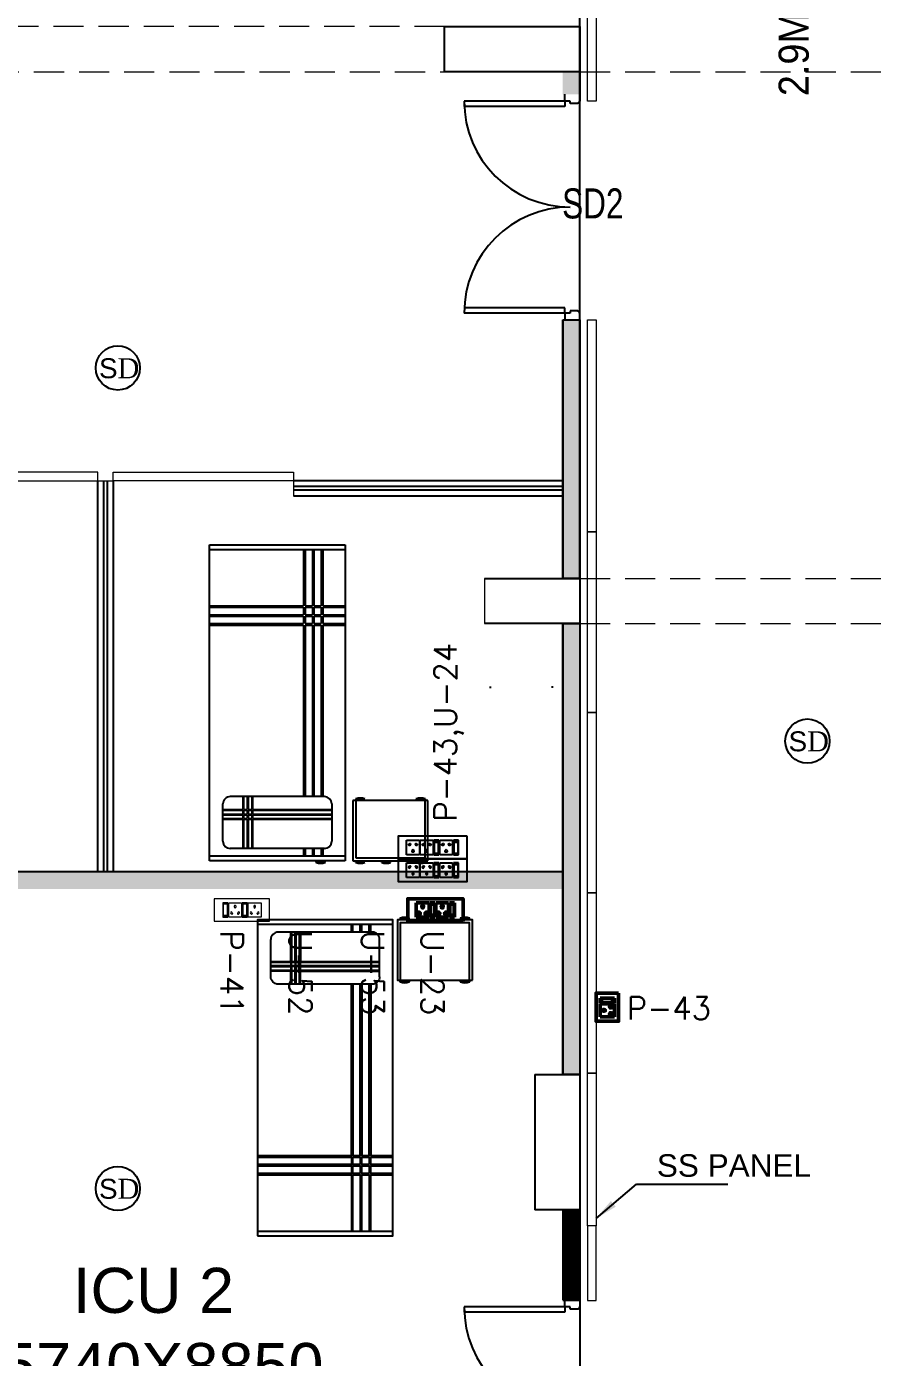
# Model space of a CAD drawing. Extents: x 11369658 to 11598203, y -3946797 to -3787209.
# Drawn here: x 11391134 to 11396796, y -3890287 to -3881436 of the extents above; entities that cross this region are included whole.
import ezdxf

# ---------------------------------------------------------------- set-up
doc = ezdxf.new("R2010")
doc.units = 0
doc.header["$MEASUREMENT"] = 0
doc.linetypes.add('CENTER', pattern=[0])
doc.linetypes.add('HIDDEN', pattern=[0.375, 0.25, -0.125])
doc.layers.get('0').update_dxf_attribs({"linetype": 'CONTINUOUS'})
for name, color, linetype, lineweight in [('0.0', 8, 'CONTINUOUS', 0), ('ELE-1 NO 6-16A RAW POWER SOCKET', 1, 'CONTINUOUS', 0), ('ELE-2NOS OF 6-16 RAW POWER SOCKET', 1, 'CONTINUOUS', 20), ('ELE-POWER SOCKET TEXT', 7, 'CONTINUOUS', 5), ('ELE. 2N0S OF 6-16 UPS SOCKETS', 191, 'CONTINUOUS', 15), ('FA-BELOW SMOKE DERECTOR', 1, 'CONTINUOUS', 25), ('WALL PANEL', 7, 'CONTINUOUS', 15)]:
    doc.layers.add(name, color=color, linetype=linetype, lineweight=lineweight)
for name, color, linetype in [('BEAM', 251, 'CONTINUOUS'), ('dim ref', 251, 'CONTINUOUS'), ('ELE-8M 6-16A UPS SOCKET', 223, 'CONTINUOUS'), ('ELE-8M RAW POWER SOCKET', 122, 'CONTINUOUS'), ('HS', 251, 'CONTINUOUS')]:
    doc.layers.add(name, color=color, linetype=linetype)
doc.styles.add('0_RM-NM', font='arial.ttf')
doc.styles.add('ARIAL', font='arial.ttf', dxfattribs={"width": 0.75})
doc.styles.add('PDF Times New Roman', font='times.ttf')
doc.styles.get("Standard").update_dxf_attribs({"font": 'arial.ttf'})
doc.dimstyles.new('Scale 50', dxfattribs={"dimscale": 0, "dimtxt": 150, "dimasz": 150, "dimexe": 0, "dimexo": 0.1, "dimgap": 0, "dimtad": 0, "dimtoh": 1, "dimdec": 0, "dimzin": 0, "dimdsep": 46, "dimtxsty": '0_RM-NM', "dimcen": 0, "dimdle": 100, "dimclrd": 204, "dimclre": 212, "dimclrt": 224, "dimadec": 0, "dimazin": 0, "dimtfac": 1, "dimtdec": 0, "dimtofl": 0, "dimtmove": 1, "dimatfit": 3, "dimfxl": 1, "dimtolj": 1, "dimtzin": 0, "dimlwe": -1, "dimarcsym": 0})

# ---------------------------------------------------------------- blocks, each defined once
blk = doc.blocks.new('8M UPS SOCKET')
at = {"layer": 'ELE-8M 6-16A UPS SOCKET', "color": 223, "ltscale": 300}
for p, q in [((-268.1, 82.3), (-268.1, 17.7)), ((-211.4, 82.3), (-268.1, 82.3)), ((-211.4, 17.7), (-211.4, 82.3)), ((-207.7, 82.3), (-207.7, 17.7)), ((-151, 82.3), (-207.7, 82.3)), ((-151, 17.7), (-151, 82.3)), ((-147.2, 17.7), (-147.2, 82.3)), ((-147.2, 82.3), (-124.7, 82.3)), ((-124.7, 82.3), (-147.2, 82.3)), ((-145.4, 24.7), (-145.4, 75.3)), ((-145.4, 75.3), (-126.6, 75.3)), ((-126.6, 75.3), (-126.6, 24.7)), ((-124.7, 82.3), (-124.7, 17.7)), ((-124.7, 82.3), (-124.7, 17.7)), ((-64.3, 82.3), (-120.9, 82.3)), ((-120.9, 82.3), (-120.9, 17.7)), ((-64.3, 17.7), (-64.3, 82.3)), ((-60.5, 17.7), (-60.5, 82.3)), ((-60.5, 82.3), (-38, 82.3)), ((-38, 82.3), (-60.5, 82.3)), ((-58.6, 24.7), (-58.6, 75.3)), ((-58.6, 75.3), (-39.9, 75.3)), ((-39.9, 75.3), (-39.9, 24.7)), ((-38, 82.3), (-38, 17.7)), ((-38, 82.3), (-38, 17.7)), ((-268.1, 17.7), (-211.4, 17.7)), ((-207.7, 17.7), (-151, 17.7)), ((-124.7, 17.7), (-147.2, 17.7)), ((-126.6, 26.9), (-145.4, 26.9)), ((-126.6, 24.7), (-145.4, 24.7)), ((-120.9, 17.7), (-64.3, 17.7)), ((-38, 17.7), (-60.5, 17.7)), ((-39.9, 26.9), (-58.6, 26.9)), ((-39.9, 24.7), (-58.6, 24.7))]:
    blk.add_line(p, q, dxfattribs=at)
blk.add_lwpolyline([(0, 0), (-306.1, 0), (-306.1, 100), (0, 100)], close=True, dxfattribs=at)
for centre, radius, start, end in [((-239.8, 66), 4.41, 307.15837, 232.84163), ((-239.8, 61.6), 2.81, 161.40312, 18.59688), ((-179.3, 66), 4.41, 307.15837, 232.84163), ((-179.3, 61.6), 2.81, 161.40312, 18.59688), ((-92.6, 66), 4.41, 307.15837, 232.84163), ((-92.6, 61.6), 2.81, 161.40312, 18.59688), ((-255.9, 37.4), 3.8, 5.26891, 272.51003), ((-252.9, 34.8), 3.07, 202.68381, 75.09514), ((-226.6, 34.8), 3.07, 104.90486, 337.31619), ((-223.6, 37.4), 3.8, 267.48997, 174.73109), ((-195.5, 37.4), 3.8, 5.26891, 272.51003), ((-192.5, 34.8), 3.07, 202.68381, 75.09514), ((-166.2, 34.8), 3.07, 104.90486, 337.31619), ((-163.2, 37.4), 3.8, 267.48997, 174.73109), ((-108.8, 37.4), 3.8, 5.26891, 272.51003), ((-105.8, 34.8), 3.07, 202.68381, 75.09514), ((-79.5, 34.8), 3.07, 104.90486, 337.31619), ((-76.5, 37.4), 3.8, 267.48997, 174.73109)]:
    blk.add_arc(centre, radius, start, end, dxfattribs=at)
blk = doc.blocks.new('8m raw')
at = {"layer": 'ELE-8M 6-16A UPS SOCKET', "color": 123, "ltscale": 300}
for p, q in [((57.4, 123.5), (142.4, 123.5)), ((57.4, 26.5), (57.4, 123.5)), ((142.4, 123.5), (142.4, 26.5)), ((148.1, 123.5), (233.1, 123.5)), ((148.1, 26.5), (148.1, 123.5)), ((233.1, 123.5), (233.1, 26.5)), ((272.5, 123.5), (238.7, 123.5)), ((238.7, 123.5), (238.7, 26.5)), ((269.7, 112.9), (241.5, 112.9)), ((241.5, 112.9), (241.5, 37)), ((269.7, 109.6), (241.5, 109.6)), ((269.7, 37), (269.7, 112.9)), ((272.5, 26.5), (272.5, 123.5)), ((272.5, 26.5), (272.5, 123.5)), ((278.2, 26.5), (278.2, 123.5)), ((278.2, 123.5), (363.2, 123.5)), ((363.2, 123.5), (363.2, 26.5)), ((402.6, 123.5), (368.8, 123.5)), ((368.8, 123.5), (368.8, 26.5)), ((399.8, 112.9), (371.6, 112.9)), ((371.6, 112.9), (371.6, 37)), ((399.8, 109.6), (371.6, 109.6)), ((399.8, 37), (399.8, 112.9)), ((402.6, 26.5), (402.6, 123.5)), ((402.6, 26.5), (402.6, 123.5)), ((142.4, 26.5), (57.4, 26.5)), ((233.1, 26.5), (148.1, 26.5)), ((272.5, 26.5), (238.7, 26.5)), ((238.7, 26.5), (272.5, 26.5)), ((241.5, 37), (269.7, 37)), ((363.2, 26.5), (278.2, 26.5)), ((402.6, 26.5), (368.8, 26.5)), ((368.8, 26.5), (402.6, 26.5)), ((371.6, 37), (399.8, 37))]:
    blk.add_line(p, q, dxfattribs=at)
blk.add_lwpolyline([(459.6, 150), (0.4, 150), (0.4, 0), (459.6, 0)], close=True, dxfattribs=at)
for centre, radius, start, end in [((75.7, 93.9), 5.7, 87.48997, 354.73109), ((80.2, 97.9), 4.6, 284.90486, 157.31619), ((119.6, 97.9), 4.6, 22.68381, 255.09514), ((124.1, 93.9), 5.7, 185.26891, 92.51003), ((166.3, 93.9), 5.7, 87.48997, 354.73109), ((170.8, 97.9), 4.6, 284.90486, 157.31619), ((210.3, 97.9), 4.6, 22.68381, 255.09514), ((214.8, 93.9), 5.7, 185.26891, 92.51003), ((296.4, 93.9), 5.7, 87.48997, 354.73109), ((300.9, 97.9), 4.6, 284.90486, 157.31619), ((340.4, 97.9), 4.6, 22.68381, 255.09514), ((344.9, 93.9), 5.7, 185.26891, 92.51003), ((99.9, 51), 6.62, 127.15837, 52.84163), ((99.9, 57.7), 4.22, 341.40312, 198.59688), ((190.6, 51), 6.62, 127.15837, 52.84163), ((190.6, 57.7), 4.22, 341.40312, 198.59688), ((320.7, 51), 6.62, 127.15837, 52.84163), ((320.7, 57.7), 4.22, 341.40312, 198.59688)]:
    blk.add_arc(centre, radius, start, end, dxfattribs=at)
blk = doc.blocks.new('6 MODULES RAW POWER')
at = {"layer": 'ELE-2NOS OF 6-16 RAW POWER SOCKET', "color": 1, "ltscale": 300}
for p, q in [((-6.1, 92), (-6.1, 19.7)), ((-6.1, 92), (-6.1, 19.7)), ((19.1, 92), (-6.1, 92)), ((-6.1, 92), (19.1, 92)), ((-4, 84.2), (-4, 27.6)), ((17, 84.2), (-4, 84.2)), ((17, 27.6), (17, 84.2)), ((19.1, 19.7), (19.1, 92)), ((23.3, 92), (86.6, 92)), ((23.3, 19.7), (23.3, 92)), ((86.6, 92), (86.6, 19.7)), ((90.8, 92), (90.8, 19.7)), ((90.8, 92), (90.8, 19.7)), ((116, 92), (90.8, 92)), ((90.8, 92), (116, 92)), ((92.9, 84.2), (92.9, 27.6)), ((113.9, 84.2), (92.9, 84.2)), ((113.9, 27.6), (113.9, 84.2)), ((116, 19.7), (116, 92)), ((120.2, 19.7), (120.2, 92)), ((120.2, 92), (183.6, 92)), ((183.6, 92), (183.6, 19.7)), ((-6.1, 19.7), (19.1, 19.7)), ((-4, 30.1), (17, 30.1)), ((-4, 27.6), (17, 27.6)), ((86.6, 19.7), (23.3, 19.7)), ((90.8, 19.7), (116, 19.7)), ((92.9, 30.1), (113.9, 30.1)), ((92.9, 27.6), (113.9, 27.6)), ((183.6, 19.7), (120.2, 19.7))]:
    blk.add_line(p, q, dxfattribs=at)
blk.add_lwpolyline([(-48.5, 0), (226, 0), (226, 111.7), (-48.5, 111.7)], close=True, dxfattribs=at)
for centre, radius, start, end in [((55, 73.7), 4.93, 307.15837, 232.84163), ((55, 68.8), 3.14, 161.40312, 18.59688), ((151.9, 73.7), 4.93, 307.15837, 232.84163), ((151.9, 68.8), 3.14, 161.40312, 18.59688), ((36.9, 41.8), 4.25, 5.26891, 272.51003), ((40.3, 38.8), 3.43, 202.68381, 75.09514), ((69.7, 38.8), 3.43, 104.90486, 337.31619), ((73, 41.8), 4.25, 267.48997, 174.73109), ((133.8, 41.8), 4.25, 5.26891, 272.51003), ((137.2, 38.8), 3.43, 202.68381, 75.09514), ((166.6, 38.8), 3.43, 104.90486, 337.31619), ((169.9, 41.8), 4.25, 267.48997, 174.73109)]:
    blk.add_arc(centre, radius, start, end, dxfattribs=at)
blk = doc.blocks.new('6MODULE-UPS')
at = {"layer": 'ELE. 2N0S OF 6-16 UPS SOCKETS', "color": 223, "lineweight": 50}
for p, q in [((-5.7, 91.9), (-5.7, 19.7)), ((-5.7, 91.9), (-5.7, 19.7)), ((19.4, 91.9), (-5.7, 91.9)), ((-5.7, 91.9), (19.4, 91.9)), ((-3.6, 84), (-3.6, 27.6)), ((17.3, 84), (-3.6, 84)), ((17.3, 27.6), (17.3, 84)), ((19.4, 19.7), (19.4, 91.9)), ((23.6, 91.9), (86.9, 91.9)), ((23.6, 19.7), (23.6, 91.9)), ((86.9, 91.9), (86.9, 19.7)), ((91.1, 91.9), (91.1, 19.7)), ((91.1, 91.9), (91.1, 19.7)), ((116.2, 91.9), (91.1, 91.9)), ((91.1, 91.9), (116.2, 91.9)), ((93.2, 84), (93.2, 27.6)), ((114.1, 84), (93.2, 84)), ((114.1, 27.6), (114.1, 84)), ((116.2, 19.7), (116.2, 91.9)), ((120.4, 19.7), (120.4, 91.9)), ((120.4, 91.9), (183.6, 91.9)), ((183.6, 91.9), (183.6, 19.7)), ((-5.7, 19.7), (19.4, 19.7)), ((-3.6, 30.1), (17.3, 30.1)), ((-3.6, 27.6), (17.3, 27.6)), ((86.9, 19.7), (23.6, 19.7)), ((91.1, 19.7), (116.2, 19.7)), ((93.2, 30.1), (114.1, 30.1)), ((93.2, 27.6), (114.1, 27.6)), ((183.6, 19.7), (120.4, 19.7))]:
    blk.add_line(p, q, dxfattribs=at)
blk.add_lwpolyline([(-48.1, 0), (226, 0), (226, 111.6), (-48.1, 111.6)], close=True, dxfattribs=at)
for centre, radius, start, end in [((55.3, 73.6), 4.92, 307.15837, 232.84163), ((55.3, 68.7), 3.14, 161.40312, 18.59688), ((152, 73.6), 4.92, 307.15837, 232.84163), ((152, 68.7), 3.14, 161.40312, 18.59688), ((37.2, 41.7), 4.24, 5.26891, 272.51003), ((40.6, 38.8), 3.42, 202.68381, 75.09514), ((69.9, 38.8), 3.42, 104.90486, 337.31619), ((73.3, 41.7), 4.24, 267.48997, 174.73109), ((134, 41.7), 4.24, 5.26891, 272.51003), ((137.3, 38.8), 3.42, 202.68381, 75.09514), ((166.7, 38.8), 3.42, 104.90486, 337.31619), ((170, 41.7), 4.24, 267.48997, 174.73109)]:
    blk.add_arc(centre, radius, start, end, dxfattribs=at)
blk = doc.blocks.new('6-16A RAW POWER SOCKET 3M')
at = {"layer": 'ELE-1 NO 6-16A RAW POWER SOCKET', "lineweight": 50}
for p, q in [((0, 57.9), (72.3, 57.9)), ((0, 57.9), (72.3, 57.9)), ((0, 32.7), (0, 57.9)), ((0, 57.9), (0, 32.7)), ((72.3, 32.7), (0, 32.7)), ((0, 28.5), (0, -34.8)), ((72.3, 28.5), (0, 28.5)), ((7.9, 55.8), (64.4, 55.8)), ((7.9, 34.8), (7.9, 55.8)), ((64.4, 34.8), (7.9, 34.8)), ((61.9, 55.8), (61.9, 34.8)), ((64.4, 55.8), (64.4, 34.8)), ((72.3, 57.9), (72.3, 32.7)), ((72.3, -34.8), (72.3, 28.5)), ((0, -34.8), (72.3, -34.8))]:
    blk.add_line(p, q, dxfattribs=at)
blk.add_lwpolyline([(92, 82.1), (92, -57.5), (-19.7, -57.5), (-19.7, 82.1)], close=True, dxfattribs=at)
for centre, radius, start, end in [((18.3, -3.1), 4.93, 37.15837, 322.84163), ((23.3, -3.1), 3.14, 251.40312, 108.59688), ((50.3, 14.9), 4.24, 357.48997, 264.73109), ((53.2, 11.6), 3.43, 194.90486, 67.31619), ((50.3, -21.2), 4.24, 95.26891, 2.51003), ((53.2, -17.8), 3.43, 292.68381, 165.09514)]:
    blk.add_arc(centre, radius, start, end, dxfattribs=at)
blk = doc.blocks.new('SMOKE DETECTOR')
at = {"layer": 'FA-BELOW SMOKE DERECTOR', "color": 7}
blk.add_circle((931029, -118294), 350, dxfattribs=at)
at = {"layer": 'FA-BELOW SMOKE DERECTOR', "insert": (930730, -118461), "char_height": 316.24, "attachment_point": 7, "style": 'PDF Times New Roman'}
blk.add_mtext('{\\fArial|b0|i0|c0|p34;S}D', dxfattribs=at)

msp = doc.modelspace()

# ---------------------------------------------------------------- hatches: boundary and pattern name
at = {"layer": 'HS', "lineweight": -3, "ltscale": 500}
h = msp.add_hatch(color=8, dxfattribs=at)
h.dxf.hatch_style = 1
h.paths.add_polyline_path([(11394697.5, -3881736.4), (11394812.5, -3881736.4), (11394812.5, -3881886.6), (11394697.5, -3881886.6)])
h = msp.add_hatch(color=8, dxfattribs=at)
h.dxf.hatch_style = 1
h.paths.add_polyline_path([(11394697.5, -3883386.6), (11394812.5, -3883386.6), (11394812.5, -3885106.4), (11394697.5, -3885106.4)])
h = msp.add_hatch(color=8, dxfattribs=at)
h.dxf.hatch_style = 1
h.paths.add_polyline_path([(11394697.5, -3885406.4), (11394812.5, -3885406.4), (11394812.5, -3888406.4), (11394697.5, -3888406.4)])
h = msp.add_hatch(color=8, dxfattribs=at)
h.dxf.hatch_style = 1
h.paths.add_polyline_path([(11394697.5, -3887171.4), (11394697.5, -3887056.4), (11388782.5, -3887056.4), (11388782.5, -3887171.4)])
h = msp.add_hatch(dxfattribs=at)
h.set_pattern_fill('ANSI31', color=8)
h.set_pattern_definition([(45, (532767.2246, -299453.40968), (-0.0883883476483, 0.0883883476483), [])])
h.paths.add_polyline_path([(11394812.5, -3889306.4), (11394697.5, -3889306.4), (11394697.5, -3889906.4), (11394812.5, -3889906.4)])

# ---------------------------------------------------------------- linework, layer by layer
at = {"color": 8, "lineweight": 25, "ltscale": 500}
for p, q in [((11394812.5, -3883440.2), (11394812.5, -3878436.4)), ((11393912.5, -3881736.4), (11393912.5, -3881436.4)), ((11393912.5, -3881436.4), (11394812.5, -3881436.4)), ((11394812.5, -3881436.4), (11394812.5, -3881736.4)), ((11394812.5, -3881736.4), (11393912.5, -3881736.4)), ((11394812.5, -3885106.4), (11394812.5, -3883386.6)), ((11394177.4, -3885106.4), (11394812.5, -3885106.4)), ((11394812.5, -3885106.4), (11394812.5, -3885406.4)), ((11394812.5, -3885406.4), (11394177.4, -3885406.4)), ((11394512.5, -3888406.4), (11394812.5, -3888406.4)), ((11394812.5, -3888406.4), (11394812.5, -3889306.4)), ((11394812.5, -3889306.4), (11394512.5, -3889306.4)), ((11394697.5, -3889906.4), (11394812.5, -3889906.4)), ((11394812.5, -3889906.4), (11394697.5, -3889906.4))]:
    msp.add_line(p, q, dxfattribs=at)
at = {"color": 8, "lineweight": 25}
for p, q in [((11394812.5, -3881736.4), (11394812.5, -3881931.6)), ((11394712.5, -3881931.6), (11394712.5, -3881886.6)), ((11394812.5, -3881886.6), (11394812.5, -3881931.6)), ((11394712.5, -3881931.6), (11394042.5, -3881931.6)), ((11394042.5, -3881931.6), (11394042.5, -3881966.6)), ((11394712.5, -3881966.6), (11394042.5, -3881966.6)), ((11394747.5, -3881931.6), (11394712.5, -3881931.6)), ((11394712.5, -3881931.6), (11394712.5, -3881966.6)), ((11394747.5, -3881946.6), (11394747.5, -3881931.6)), ((11394797.5, -3881946.6), (11394747.5, -3881946.6)), ((11394797.5, -3881946.6), (11394797.5, -3881944.1)), ((11394812.5, -3881931.6), (11394810, -3881931.6)), ((11394712.5, -3883306.6), (11394042.5, -3883306.6)), ((11394712.5, -3883341.6), (11394712.5, -3883306.6)), ((11394747.5, -3883326.6), (11394747.5, -3883341.6)), ((11394797.5, -3883326.6), (11394747.5, -3883326.6)), ((11394797.5, -3883326.6), (11394797.5, -3883329.1)), ((11394712.5, -3883341.6), (11394042.5, -3883341.6)), ((11394697.5, -3883386.6), (11394697.5, -3885106.4)), ((11394747.5, -3883341.6), (11394712.5, -3883341.6)), ((11394712.5, -3883341.6), (11394712.5, -3883386.6)), ((11394812.5, -3883341.6), (11394810, -3883341.6)), ((11394812.5, -3883386.6), (11394812.5, -3883341.6)), ((11394812.5, -3883386.6), (11394812.5, -3885106.4)), ((11392350.4, -3886983.7), (11392350.4, -3884883.7)), ((11392350.4, -3884883.7), (11393250.4, -3884883.7)), ((11392350.4, -3884913.2), (11393250.4, -3884913.2)), ((11393250.4, -3884883.7), (11393250.4, -3886983.7)), ((11394697.5, -3885406.4), (11394697.5, -3888406.4)), ((11394812.5, -3885406.4), (11394812.5, -3888406.4)), ((11394210.3, -3885828.7), (11394222.5, -3885828.7)), ((11394634.6, -3885828.7), (11394622.5, -3885828.7)), ((11392438.5, -3886853.4), (11392438.5, -3886606)), ((11393113, -3886556.8), (11392487.7, -3886556.8)), ((11393162.2, -3886606), (11393162.2, -3886853.4)), ((11393802, -3886583.7), (11393302, -3886583.7)), ((11393302, -3886583.7), (11393302, -3886983.7)), ((11393321.7, -3886583.7), (11393321.7, -3886964)), ((11393323.1, -3886571.5), (11393323.1, -3886583.7)), ((11393323.1, -3886571.5), (11393382.1, -3886571.5)), ((11393724.1, -3886571.5), (11393724.1, -3886583.7)), ((11393724.1, -3886571.5), (11393783.2, -3886571.5)), ((11393782.3, -3886964), (11393782.3, -3886583.7)), ((11393783.2, -3886571.5), (11393783.2, -3886583.7)), ((11393802, -3886983.7), (11393802, -3886583.7)), ((11393250.4, -3886954.2), (11392350.4, -3886954.2)), ((11393113, -3886902.6), (11392487.7, -3886902.6)), ((11393250.4, -3886983.7), (11392350.4, -3886983.7)), ((11393058.9, -3886995.8), (11393058.9, -3886983.7)), ((11393058.9, -3886995.8), (11393118, -3886995.8)), ((11393118, -3886995.8), (11393118, -3886983.7)), ((11393302, -3886983.7), (11393802, -3886983.7)), ((11393321.7, -3886964), (11393782.3, -3886964)), ((11393323.1, -3886995.8), (11393323.1, -3886983.7)), ((11393323.1, -3886995.8), (11393382.1, -3886995.8)), ((11393494.1, -3886995.8), (11393494.1, -3886983.7)), ((11393494.1, -3886995.8), (11393553.2, -3886995.8)), ((11393553.2, -3886995.8), (11393553.2, -3886983.7)), ((11393724.1, -3886995.8), (11393724.1, -3886983.7)), ((11393724.1, -3886995.8), (11393783.2, -3886995.8)), ((11393783.2, -3886995.8), (11393783.2, -3886983.7)), ((11388782.5, -3887056.4), (11394697.5, -3887056.4)), ((11388782.5, -3887056.4), (11394697.5, -3887056.4)), ((11393568.6, -3887407.4), (11392668.6, -3887407.4)), ((11393480.5, -3887755.5), (11393480.5, -3887508.1)), ((11394512.5, -3888406.4), (11394512.5, -3889306.4)), ((11394812.5, -3889306.4), (11394697.5, -3889306.4)), ((11394812.5, -3889306.4), (11394812.5, -3890206.4)), ((11392668.6, -3889448.3), (11393568.6, -3889448.3)), ((11394712.5, -3889951.4), (11394042.5, -3889951.4)), ((11394042.5, -3889951.4), (11394042.5, -3889986.4)), ((11394812.5, -3889906.4), (11394697.5, -3889906.4)), ((11394712.5, -3889951.4), (11394712.5, -3889906.4)), ((11394712.5, -3889906.4), (11394812.5, -3889906.4)), ((11394747.5, -3889951.4), (11394712.5, -3889951.4)), ((11394712.5, -3889951.4), (11394712.5, -3889986.4)), ((11394747.5, -3889966.4), (11394747.5, -3889951.4)), ((11394797.5, -3889966.4), (11394747.5, -3889966.4)), ((11394797.5, -3889966.4), (11394797.5, -3889963.9)), ((11394812.5, -3889951.4), (11394810, -3889951.4)), ((11394812.5, -3889906.4), (11394812.5, -3889951.4)), ((11394712.5, -3889986.4), (11394042.5, -3889986.4)), ((11394812.5, -3890206.4), (11394812.5, -3891106.4))]:
    msp.add_line(p, q, dxfattribs=at)
at = {"color": 251, "lineweight": 25}
for p, q in [((11391608.1, -3887056.4), (11391608.1, -3884456.3)), ((11391647.1, -3887056.4), (11391647.1, -3884456.3)), ((11391669.1, -3884456.3), (11391669.1, -3887056.4)), ((11391708.1, -3884456.3), (11391708.1, -3887056.4)), ((11394697.5, -3884456.3), (11392908.1, -3884456.3)), ((11394697.5, -3884556.4), (11394697.5, -3884456.3)), ((11394697.5, -3884495.4), (11392908.1, -3884495.4)), ((11392908.1, -3884517.3), (11394697.5, -3884517.3)), ((11392908.1, -3884556.4), (11394697.5, -3884556.4))]:
    msp.add_line(p, q, dxfattribs=at)
at = {"color": 8, "lineweight": 25, "ltscale": 0.75}
for p, q in [((11392974.8, -3884913.2), (11392974.8, -3885288.6)), ((11392984.6, -3884913.2), (11392984.6, -3885288.6)), ((11393033.8, -3884913.2), (11393033.8, -3885288.6)), ((11393043.7, -3884913.2), (11393043.7, -3885288.6)), ((11393092.9, -3884913.2), (11393092.9, -3885288.6)), ((11393102.7, -3884913.2), (11393102.7, -3885288.6)), ((11392350.4, -3885288.6), (11392974.8, -3885288.6)), ((11392350.4, -3885298.4), (11392974.8, -3885298.4)), ((11392350.4, -3885347.6), (11392974.8, -3885347.6)), ((11392350.4, -3885357.5), (11392974.8, -3885357.5)), ((11392974.8, -3885298.4), (11392974.8, -3885347.6)), ((11392974.8, -3885357.5), (11392974.8, -3885406.7)), ((11392984.6, -3885288.6), (11393033.8, -3885288.6)), ((11392984.6, -3885298.4), (11392984.6, -3885347.6)), ((11392984.6, -3885298.4), (11393033.8, -3885298.4)), ((11392984.6, -3885347.6), (11393033.8, -3885347.6)), ((11392984.6, -3885357.5), (11392984.6, -3885406.7)), ((11392984.6, -3885357.5), (11393033.8, -3885357.5)), ((11393033.8, -3885298.4), (11393033.8, -3885347.6)), ((11393033.8, -3885357.5), (11393033.8, -3885406.7)), ((11393043.7, -3885288.6), (11393092.9, -3885288.6)), ((11393043.7, -3885298.4), (11393043.7, -3885347.6)), ((11393043.7, -3885298.4), (11393092.9, -3885298.4)), ((11393043.7, -3885347.6), (11393092.9, -3885347.6)), ((11393043.7, -3885357.5), (11393043.7, -3885406.7)), ((11393043.7, -3885357.5), (11393092.9, -3885357.5)), ((11393092.9, -3885298.4), (11393092.9, -3885347.6)), ((11393092.9, -3885357.5), (11393092.9, -3885406.7)), ((11393102.7, -3885288.6), (11393250.4, -3885288.6)), ((11393102.7, -3885298.4), (11393102.7, -3885347.6)), ((11393102.7, -3885298.4), (11393250.4, -3885298.4)), ((11393102.7, -3885347.6), (11393250.4, -3885347.6)), ((11393102.7, -3885357.5), (11393102.7, -3885406.7)), ((11393102.7, -3885357.5), (11393250.4, -3885357.5)), ((11392350.4, -3885406.7), (11392974.8, -3885406.7)), ((11392350.4, -3885416.5), (11392974.8, -3885416.5)), ((11392974.8, -3885416.5), (11392974.8, -3886556.8)), ((11392984.6, -3885406.7), (11393033.8, -3885406.7)), ((11392984.6, -3885416.5), (11392984.6, -3886556.8)), ((11392984.6, -3885416.5), (11393033.8, -3885416.5)), ((11393033.8, -3885416.5), (11393033.8, -3886556.8)), ((11393043.7, -3885406.7), (11393092.9, -3885406.7)), ((11393043.7, -3885416.5), (11393043.7, -3886556.8)), ((11393043.7, -3885416.5), (11393092.9, -3885416.5)), ((11393092.9, -3885416.5), (11393092.9, -3886556.8)), ((11393102.7, -3885406.7), (11393250.4, -3885406.7)), ((11393102.7, -3885416.5), (11393102.7, -3886556.8)), ((11393102.7, -3885416.5), (11393250.4, -3885416.5)), ((11392571.3, -3886556.8), (11392571.3, -3886643.7)), ((11392576.2, -3886556.8), (11392576.2, -3886643.7)), ((11392600.8, -3886556.8), (11392600.8, -3886643.7)), ((11392605.7, -3886556.8), (11392605.7, -3886643.7)), ((11392630.3, -3886556.8), (11392630.3, -3886643.7)), ((11392635.2, -3886556.8), (11392635.2, -3886643.7)), ((11392438.5, -3886643.7), (11392571.3, -3886643.7)), ((11392438.5, -3886648.6), (11392571.3, -3886648.6)), ((11392438.5, -3886673.2), (11392571.3, -3886673.2)), ((11392438.5, -3886678.1), (11392571.3, -3886678.1)), ((11392571.3, -3886648.6), (11392571.3, -3886673.2)), ((11392571.3, -3886678.1), (11392571.3, -3886702.7)), ((11392576.2, -3886643.7), (11392600.8, -3886643.7)), ((11392576.2, -3886648.6), (11392576.2, -3886673.2)), ((11392576.2, -3886648.6), (11392600.8, -3886648.6)), ((11392576.2, -3886673.2), (11392600.8, -3886673.2)), ((11392576.2, -3886678.1), (11392576.2, -3886702.7)), ((11392576.2, -3886678.1), (11392600.8, -3886678.1)), ((11392600.8, -3886648.6), (11392600.8, -3886673.2)), ((11392600.8, -3886678.1), (11392600.8, -3886702.7)), ((11392605.7, -3886643.7), (11392630.3, -3886643.7)), ((11392605.7, -3886648.6), (11392630.3, -3886648.6)), ((11392605.7, -3886648.6), (11392605.7, -3886673.2)), ((11392605.7, -3886673.2), (11392630.3, -3886673.2)), ((11392605.7, -3886678.1), (11392630.3, -3886678.1)), ((11392605.7, -3886678.1), (11392605.7, -3886702.7)), ((11392630.3, -3886648.6), (11392630.3, -3886673.2)), ((11392630.3, -3886678.1), (11392630.3, -3886702.7)), ((11392635.2, -3886643.7), (11393162.2, -3886643.7)), ((11392635.2, -3886648.6), (11393162.2, -3886648.6)), ((11392635.2, -3886648.6), (11392635.2, -3886673.2)), ((11392635.2, -3886673.2), (11393162.2, -3886673.2)), ((11392635.2, -3886678.1), (11393162.2, -3886678.1)), ((11392635.2, -3886678.1), (11392635.2, -3886702.7)), ((11392438.5, -3886702.7), (11392571.3, -3886702.7)), ((11392438.5, -3886707.7), (11392571.3, -3886707.7)), ((11392571.3, -3886707.7), (11392571.3, -3886902.6)), ((11392576.2, -3886702.7), (11392600.8, -3886702.7)), ((11392576.2, -3886707.7), (11392576.2, -3886902.6)), ((11392576.2, -3886707.7), (11392600.8, -3886707.7)), ((11392600.8, -3886707.7), (11392600.8, -3886902.6)), ((11392605.7, -3886702.7), (11392630.3, -3886702.7)), ((11392605.7, -3886707.7), (11392605.7, -3886902.6)), ((11392605.7, -3886707.7), (11392630.3, -3886707.7)), ((11392630.3, -3886707.7), (11392630.3, -3886902.6)), ((11392635.2, -3886702.7), (11393162.2, -3886702.7)), ((11392635.2, -3886707.7), (11392635.2, -3886902.6)), ((11392635.2, -3886707.7), (11393162.2, -3886707.7)), ((11392974.8, -3886902.6), (11392974.8, -3886954.2)), ((11392984.6, -3886902.6), (11392984.6, -3886954.2)), ((11393033.8, -3886902.6), (11393033.8, -3886954.2)), ((11393043.7, -3886902.6), (11393043.7, -3886954.2)), ((11393092.9, -3886902.6), (11393092.9, -3886954.2)), ((11393102.7, -3886902.6), (11393102.7, -3886954.2)), ((11393293, -3887458.9), (11393293, -3887407.4)), ((11393302.8, -3887458.9), (11393302.8, -3887407.4)), ((11393352.1, -3887458.9), (11393352.1, -3887407.4)), ((11393361.9, -3887458.9), (11393361.9, -3887407.4)), ((11393411.1, -3887458.9), (11393411.1, -3887407.4)), ((11393421, -3887458.9), (11393421, -3887407.4))]:
    msp.add_line(p, q, dxfattribs=at)
at = {"color": 8, "ltscale": 500}
msp.add_lwpolyline([(11394697.5, -3885406.4), (11394812.5, -3885406.4), (11394812.5, -3888406.4), (11394697.5, -3888406.4)], close=True, dxfattribs=at)
at = {"color": 8, "lineweight": 25}
for points in [[(11392668.6, -3889477.8), (11393568.6, -3889477.8), (11393568.6, -3887377.8), (11392668.6, -3887377.8)], [(11394098.3, -3887777.8), (11394098.3, -3887377.8), (11393598.3, -3887377.8), (11393598.3, -3887777.8)]]:
    msp.add_lwpolyline(points, close=True, dxfattribs=at)
for points in [[(11393676.3, -3887377.8), (11393676.3, -3887365.7), (11393617.2, -3887365.7), (11393617.2, -3887377.8)], [(11394078.6, -3887777.8), (11394078.6, -3887397.5), (11393618, -3887397.5), (11393618, -3887777.8)], [(11394077.3, -3887377.8), (11394077.3, -3887365.7), (11394018.2, -3887365.7), (11394018.2, -3887377.8)], [(11393676.3, -3887777.8), (11393676.3, -3887790), (11393617.2, -3887790), (11393617.2, -3887777.8)], [(11394077.3, -3887777.8), (11394077.3, -3887790), (11394018.2, -3887790), (11394018.2, -3887777.8)]]:
    msp.add_lwpolyline(points, dxfattribs=at)
for points in [[(11393480.5, -3887508.1, 0.414214), (11393431.3, -3887458.9), (11392805.9, -3887458.9, 0.414214), (11392756.7, -3887508.1)], [(11393480.5, -3887755.5, -0.414214), (11393431.3, -3887804.7), (11392805.9, -3887804.7, -0.414214), (11392756.7, -3887755.5), (11392756.7, -3887508.1)]]:
    msp.add_lwpolyline(points, format="xyb", dxfattribs=at)
at = {"color": 8, "lineweight": 25, "ltscale": 0.75}
for points in [[(11392756.7, -3887653.9), (11392889.5, -3887653.9), (11392889.5, -3887458.9)], [(11392894.4, -3887458.9), (11392894.4, -3887653.9), (11392919, -3887653.9), (11392919, -3887458.9)], [(11392923.9, -3887458.9), (11392923.9, -3887653.9), (11392948.5, -3887653.9), (11392948.5, -3887458.9)], [(11392953.5, -3887458.9), (11392953.5, -3887653.9), (11393480.5, -3887653.9)], [(11392756.7, -3887658.8), (11392889.5, -3887658.8), (11392889.5, -3887683.4), (11392756.7, -3887683.4)], [(11393480.5, -3887683.4), (11392953.5, -3887683.4), (11392953.5, -3887658.8), (11393480.5, -3887658.8)], [(11392756.7, -3887688.3), (11392889.5, -3887688.3), (11392889.5, -3887712.9), (11392756.7, -3887712.9)], [(11392889.5, -3887804.7), (11392889.5, -3887717.8), (11392756.7, -3887717.8)], [(11392919, -3887804.7), (11392919, -3887717.8), (11392894.4, -3887717.8), (11392894.4, -3887804.7)], [(11392948.5, -3887804.7), (11392948.5, -3887717.8), (11392923.9, -3887717.8), (11392923.9, -3887804.7)], [(11393480.5, -3887712.9), (11392953.5, -3887712.9), (11392953.5, -3887688.3), (11393480.5, -3887688.3)], [(11392953.5, -3887804.7), (11392953.5, -3887717.8), (11393480.5, -3887717.8)], [(11392668.6, -3888945), (11393293, -3888945), (11393293, -3887804.7)], [(11393302.8, -3887804.7), (11393302.8, -3888945), (11393352.1, -3888945), (11393352.1, -3887804.7)], [(11393361.9, -3887804.7), (11393361.9, -3888945), (11393411.1, -3888945), (11393411.1, -3887804.7)], [(11393421, -3887804.7), (11393421, -3888945), (11393568.6, -3888945)], [(11392668.6, -3888954.8), (11393293, -3888954.8), (11393293, -3889004.1), (11392668.6, -3889004.1)], [(11393568.6, -3889004.1), (11393421, -3889004.1), (11393421, -3888954.8), (11393568.6, -3888954.8)], [(11392668.6, -3889013.9), (11393293, -3889013.9), (11393293, -3889063.1), (11392668.6, -3889063.1)], [(11392668.6, -3889073), (11393293, -3889073), (11393293, -3889448.3)], [(11393302.8, -3889448.3), (11393302.8, -3889073), (11393352.1, -3889073), (11393352.1, -3889448.3)], [(11393361.9, -3889448.3), (11393361.9, -3889073), (11393411.1, -3889073), (11393411.1, -3889448.3)], [(11393568.6, -3889063.1), (11393421, -3889063.1), (11393421, -3889013.9), (11393568.6, -3889013.9)], [(11393421, -3889448.3), (11393421, -3889073), (11393568.6, -3889073)]]:
    msp.add_lwpolyline(points, dxfattribs=at)
for points in [[(11392894.4, -3887658.8), (11392919, -3887658.8), (11392919, -3887683.4), (11392894.4, -3887683.4)], [(11392923.9, -3887683.4), (11392923.9, -3887658.8), (11392948.5, -3887658.8), (11392948.5, -3887683.4)], [(11392894.4, -3887712.9), (11392919, -3887712.9), (11392919, -3887688.3), (11392894.4, -3887688.3)], [(11392948.5, -3887712.9), (11392948.5, -3887688.3), (11392923.9, -3887688.3), (11392923.9, -3887712.9)], [(11393352.1, -3889004.1), (11393302.8, -3889004.1), (11393302.8, -3888954.8), (11393352.1, -3888954.8)], [(11393411.1, -3889004.1), (11393361.9, -3889004.1), (11393361.9, -3888954.8), (11393411.1, -3888954.8)], [(11393352.1, -3889063.1), (11393302.8, -3889063.1), (11393302.8, -3889013.9), (11393352.1, -3889013.9)], [(11393411.1, -3889063.1), (11393361.9, -3889063.1), (11393361.9, -3889013.9), (11393411.1, -3889013.9)]]:
    msp.add_lwpolyline(points, close=True, dxfattribs=at)
at = {"color": 8}
for centre, radius, start, end in [((11394747.5, -3881931.6), 705, 180, 270), ((11394797.5, -3881931.6), 12.5, 270, 0), ((11394747.5, -3883341.6), 705, 90, 180), ((11394797.5, -3883341.6), 12.5, 0, 90), ((11392487.7, -3886606), 49.2, 89.99999, 179.99999), ((11393113, -3886606), 49.2, 359.99999, 89.99999), ((11393352.6, -3886657.7), 91.1, 71.07534, 108.92463), ((11393753.6, -3886657.7), 91.1, 71.07534, 108.92463), ((11392487.7, -3886853.4), 49.2, 179.99999, 269.99999), ((11393113, -3886853.4), 49.2, 269.99999, 359.99999), ((11393088.5, -3886909.7), 91.1, 251.07534, 288.92463), ((11393352.6, -3886909.7), 91.1, 251.07534, 288.92463), ((11393523.6, -3886909.7), 91.1, 251.07534, 288.92463), ((11393753.6, -3886909.7), 91.1, 251.07534, 288.92463), ((11393646.7, -3887451.8), 91.1, 71.07534, 108.92463), ((11394047.7, -3887451.8), 91.1, 71.07534, 108.92463), ((11393646.7, -3887703.8), 91.1, 251.07534, 288.92463), ((11394047.7, -3887703.8), 91.1, 251.07534, 288.92463), ((11394747.5, -3889951.4), 705, 180, 270), ((11394797.5, -3889951.4), 12.5, 270, 0)]:
    msp.add_arc(centre, radius, start, end, dxfattribs=at)
at = {"layer": '0.0', "ltscale": 500}
for p, q in [((11391608.1, -3884456.3), (11391708.1, -3884456.3)), ((11392908.1, -3884456.3), (11392908.1, -3884556.4)), ((11392908.1, -3884556.4), (11394697.5, -3884556.4)), ((11394177.4, -3885106.4), (11394177.4, -3885406.4)), ((11391608.1, -3887056.4), (11391658.1, -3887056.4)), ((11391608.1, -3887056.4), (11391708.1, -3887056.4))]:
    msp.add_line(p, q, dxfattribs=at)
for points in [[(11391608.1, -3884456.3), (11391608.1, -3884399), (11390408.2, -3884399), (11390408.2, -3884456.3)], [(11391708.1, -3884456.3), (11391708.1, -3884399), (11392908.1, -3884399), (11392908.1, -3884456.3)]]:
    msp.add_lwpolyline(points, close=True, dxfattribs=at)
at = {"layer": 'BEAM', "color": 8, "linetype": 'HIDDEN', "lineweight": 18, "ltscale": 800}
for p, q in [((11393912.5, -3881436.4), (11388782.5, -3881436.4)), ((11388782.5, -3881736.4), (11393912.5, -3881736.4)), ((11394812.5, -3881736.4), (11397812.5, -3881736.4)), ((11394812.5, -3885106.4), (11397812.5, -3885106.4)), ((11394812.5, -3885406.4), (11397812.5, -3885406.4))]:
    msp.add_line(p, q, dxfattribs=at)
at = {"layer": 'HS', "color": 8, "lineweight": -3, "ltscale": 500}
msp.add_lwpolyline([(11394697.5, -3883386.6), (11394812.5, -3883386.6), (11394812.5, -3885106.4), (11394697.5, -3885106.4)], close=True, dxfattribs=at)
at = {"layer": 'WALL PANEL', "color": 150, "lineweight": 15}
for points in [[(11394919.6, -3881931.6), (11394862.5, -3881931.6), (11394862.5, -3881196.9), (11394919.6, -3881196.9), (11394919.6, -3881931.6)], [(11394919.6, -3884796.9), (11394862.5, -3884796.9), (11394862.5, -3883386.6), (11394919.6, -3883386.6), (11394919.6, -3884796.9)], [(11394919.6, -3885996.9), (11394862.5, -3885996.9), (11394862.5, -3884796.9), (11394919.6, -3884796.9), (11394919.6, -3885996.9)], [(11394919.6, -3887196.9), (11394862.5, -3887196.9), (11394862.5, -3885996.9), (11394919.6, -3885996.9), (11394919.6, -3887196.9)], [(11394919.6, -3888396.9), (11394862.5, -3888396.9), (11394862.5, -3887196.9), (11394919.6, -3887196.9), (11394919.6, -3888396.9)], [(11394919.6, -3889411.1), (11394862.5, -3889411.1), (11394862.5, -3888396.9), (11394919.6, -3888396.9), (11394919.6, -3889411.1)], [(11394919.6, -3889411.1), (11394862.5, -3889411.1), (11394862.5, -3889908.7), (11394919.6, -3889908.7), (11394919.6, -3889411.1)]]:
    msp.add_lwpolyline(points, dxfattribs=at)

# ---------------------------------------------------------------- block references
at = {"layer": 'ELE-1 NO 6-16A RAW POWER SOCKET', "linetype": 'ByBlock', "xscale": 1.343246120226769, "yscale": 1.343246120226769, "zscale": 1.343246120226769}
msp.add_blockref('6-16A RAW POWER SOCKET 3M', (11394946, -3887974.6), dxfattribs=at)
at = {"layer": 'ELE-2NOS OF 6-16 RAW POWER SOCKET', "xscale": 1.34228755900615, "yscale": 1.34228755900615, "zscale": 1.34228755900615}
msp.add_blockref('6 MODULES RAW POWER', (11392445.6, -3887386.3), dxfattribs=at)
at = {"layer": 'ELE-8M 6-16A UPS SOCKET', "linetype": 'ByBlock', "xscale": -1.5, "yscale": 1.5, "zscale": 1.5, "rotation": 180}
msp.add_blockref('8M UPS SOCKET', (11394062.1, -3886821.4), dxfattribs=at)
at = {"layer": 'ELE-8M RAW POWER SOCKET', "color": 0, "linetype": 'CENTER', "ltscale": 500}
msp.add_blockref('8m raw', (11393602.5, -3887121.4), dxfattribs=at)
at = {"layer": 'ELE. 2N0S OF 6-16 UPS SOCKETS', "xscale": -1.344445831101533, "yscale": 1.344445831101533, "zscale": 1.344445831101533, "rotation": 359.9999999999993}
msp.add_blockref('6MODULE-UPS', (11393971, -3887386.3), dxfattribs=at)
at = {"layer": 'FA-BELOW SMOKE DERECTOR', "color": 6, "xscale": 0.4201363174152561, "yscale": 0.4201363174152561, "zscale": 0.4201363174152561}
for p in [(11000581, -3834007), (11005165.6, -3836488.3), (11000581, -3839464.1)]:
    msp.add_blockref('SMOKE DETECTOR', p, dxfattribs=at)

# ---------------------------------------------------------------- texts
at = {"color": 8, "lineweight": 20, "width": 0.9}
msp.add_text('2.9M W I D E C O R R I D O R', height=200, rotation=90, dxfattribs=at).set_placement((11396333.3, -3881898.8))
at = {"color": 8, "lineweight": 20, "style": 'ARIAL', "width": 0.75}
msp.add_text('SD2', height=200, dxfattribs=at).set_placement((11394693.9, -3882712.2))
at = {"color": 8, "lineweight": 0, "ltscale": 500, "insert": (11391977.3, -3890093.4), "char_height": 300, "width": 3021.376, "attachment_point": 5}
msp.add_mtext('ICU 2\\P 5740X8850 ', dxfattribs=at)
at = {"layer": 'dim ref', "color": 5, "insert": (11394987.8, -3888935.6), "char_height": 150, "width": 1679.74, "attachment_point": 1}
msp.add_mtext('\\pi335.84561;{\\C150;SS PANEL}', dxfattribs=at)
at = {"layer": 'ELE-POWER SOCKET TEXT', "color": 0, "linetype": 'CENTER', "ltscale": 500, "char_height": 150, "width": 3324.973, "attachment_point": 1}
for s, insert, rotation in [('{\\Fromans|c0;P-43,U-24}', (11393842.2, -3886724.3), 90), ('{\\Fromans.shx|c228;P-41\\P}', (11392573.4, -3887447.2), 270), ('{\\Fromans.shx|c228;U-52\\P}', (11393029.8, -3887447.2), 270), ('{\\Fromans.shx|c228;U-53\\P}', (11393510.3, -3887447.2), 270), ('{\\Fromans|c0;U-23}', (11393906.7, -3887447.2), 270)]:
    msp.add_mtext(s, dxfattribs=dict(at, insert=insert, rotation=rotation))
at = {"layer": 'ELE-POWER SOCKET TEXT', "color": 0, "linetype": 'CENTER', "ltscale": 500, "insert": (11395124.1, -3887889.6), "char_height": 150, "width": 3324.973, "attachment_point": 1}
msp.add_mtext('{\\Fromans|c0;P-43}', dxfattribs=at)

# ---------------------------------------------------------------- leaders
at = {"layer": 'dim ref', "color": 5}
msp.add_leader([(11394919.6, -3889362.6), (11395188.7, -3889134.8), (11395796, -3889134.8)], dimstyle='Scale 50', override={"dimscale": 1}, dxfattribs=at)

doc.saveas('drawing.dxf')
